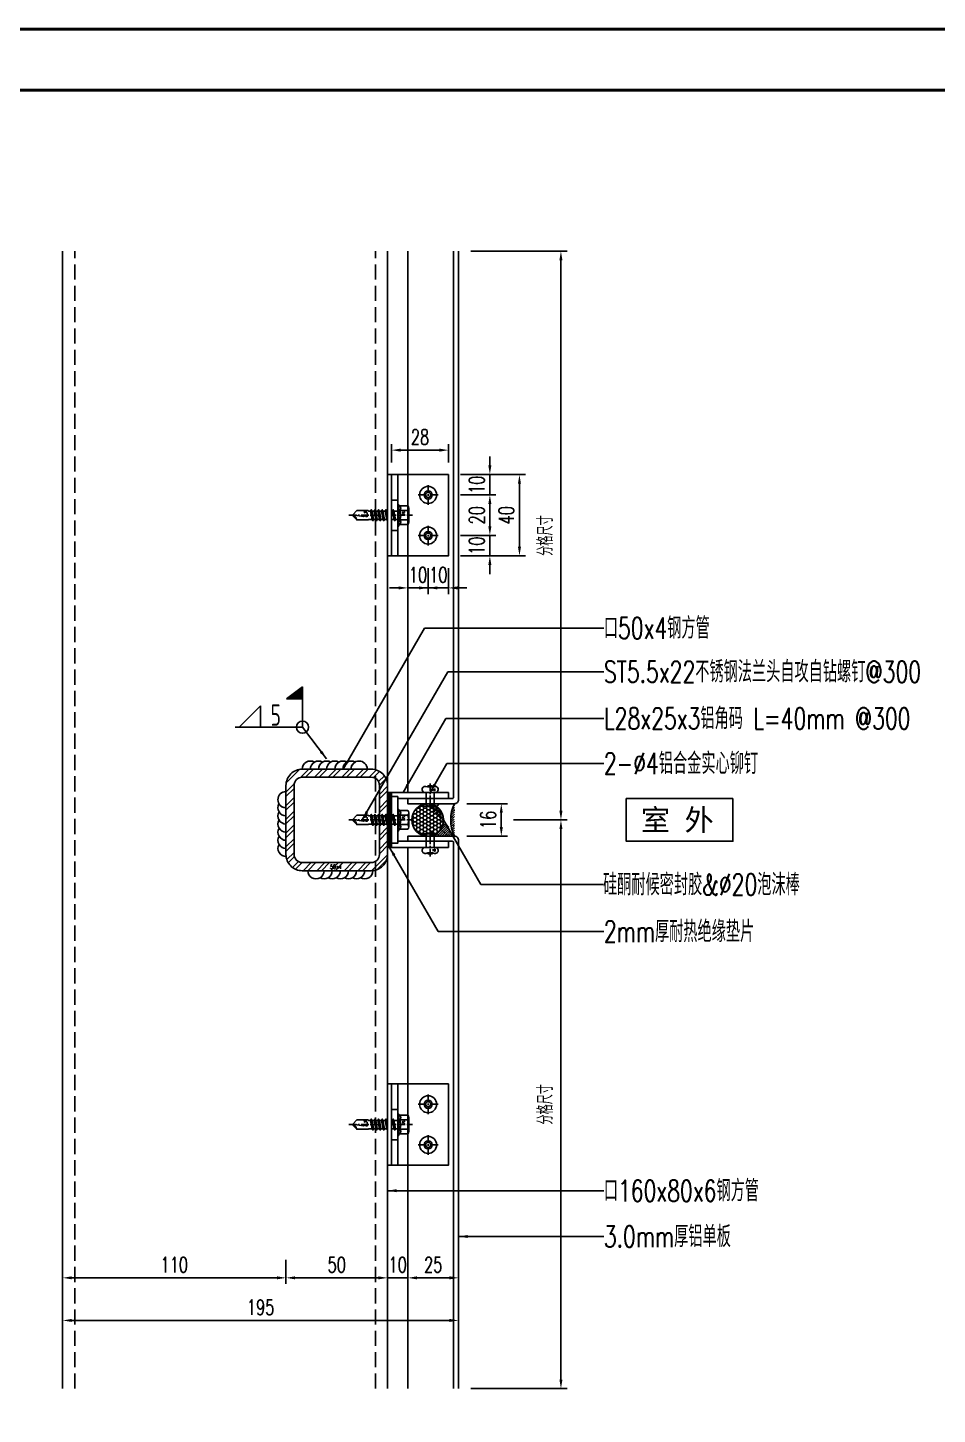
# Model space of a CAD drawing. Extents: x -160106 to 966792, y -663931 to 1550022.
# Drawn here: x -89122 to -88674, y -99024 to -98341 of the extents above; entities that cross this region are included whole.
import ezdxf
from ezdxf.enums import TextEntityAlignment as Align

# ---------------------------------------------------------------- set-up
doc = ezdxf.new("R2010")
doc.units = 0
for name, pattern in [('CENTER', [2, 1.25, -0.25, 0.25, -0.25]), ('ZN-CENTER', [2, 1.25, -0.25, 0.25, -0.25]), ('ZN-DASH', [0.35, 0.25, -0.1])]:
    doc.linetypes.add(name, pattern=pattern)
for name, color, linetype in [('!ZN1-填充-8', 8, 'Continuous'), ('!ZN1-文字-7', 7, 'Continuous'), ('!ZN1-标注-173', 173, 'Continuous'), ('!ZN3-铝板幕墙-3', 3, 'Continuous'), ('!ZN4-辅助材料-1', 1, 'Continuous'), ('!ZN4-配件-11', 11, 'Continuous'), ('!ZN5-钢材投影-40', 40, 'Continuous'), ('!ZN5-钢材断面-2', 2, 'Continuous'), ('!ZN5-铝材投影-112', 112, 'Continuous'), ('!ZN6-虚线-8', 8, 'ZN-DASH'), ('!ZN7-符号-173', 173, 'Continuous'), ('0-cxFrame', 155, 'Continuous'), ('Fill', 8, 'Continuous'), ('焊缝', 8, 'Continuous')]:
    doc.layers.add(name, color=color, linetype=linetype)
doc.layers.add('0-cxText', color=131, linetype='Continuous', lineweight=25)
doc.layers.add('@ZN-型材编号（非打印层）', color=8, linetype='Continuous', plot=False)
doc.styles.add('cx_tuming', font='simhei.ttf')
doc.styles.add('cx_tuqian1', font='')
doc.styles.add('DHTEXT-1', font='ROMANS.shx', dxfattribs={"width": 0.7, "bigfont": 'CHINESE.shx'})
doc.styles.add('HZ_TS_0.7', font='TSSDENG', dxfattribs={"width": 0.7, "bigfont": 'HZTXT'})
doc.styles.add('ZNDimTStyle', font='ROMANS.shx', dxfattribs={"width": 0.7, "bigfont": 'CHINESE.shx'})
doc.styles.add('ZNTextStyle', font='ROMANS.shx', dxfattribs={"width": 0.7, "bigfont": 'CHINESE.shx'})
doc.styles.add('中南符号', font='simhei.ttf')
doc.styles.add('黑体', font='simhei.ttf', dxfattribs={"height": 12})
doc.styles.get('cx_tuqian1').set_extended_font_data('SimSun')
doc.dimstyles.new('ZN机械-3', dxfattribs={"dimscale": 3, "dimtxt": 2.5, "dimasz": 1.5, "dimexe": 1, "dimexo": 2, "dimgap": 0.9, "dimtad": 1, "dimdec": 0, "dimzin": 0, "dimdsep": 46, "dimtxsty": 'ZNDimTStyle', "dimcen": 2.5, "dimdle": 1, "dimclrd": 173, "dimclre": 173, "dimclrt": 7, "dimazin": 2, "dimtfac": 1, "dimtdec": 4, "dimtix": 1, "dimtmove": 2, "dimatfit": 3, "dimfxl": 0, "dimfrac": 2, "dimtolj": 1, "dimtzin": 0, "dimarcsym": 0})

# ---------------------------------------------------------------- blocks, each defined once
blk = doc.blocks.new('TK22.A2 L(Dragon)')
at = {"layer": '0-cxFrame', "color": 7, "const_width": 0.5}
blk.add_lwpolyline([(0, 0), (-594, 0), (-594, 420), (0, 420)], close=True, dxfattribs=at)
at = {"layer": '0-cxFrame', "const_width": 0.5}
blk.add_lwpolyline([(-80, 10), (-574, 10), (-574, 410), (-80, 410)], close=True, dxfattribs=at)
at = {"style": '黑体', "flags": 4}
blk.add_attdef('图幅', text='', height=3.3, dxfattribs=at).set_placement((-40, 3), align=Align.RIGHT)
at = {"layer": '0-cxText', "flags": 4}
for tag, height, style, p in [('建设单位', 3.5, 'cx_tuming', (-45, 240)), ('项目名称', 3.5, 'cx_tuming', (-45, 210)), ('子项名称', 3.5, 'cx_tuming', (-45, 180)), ('工程编号', 3.3, 'cx_tuqian1', (-35, 165)), ('图名1', 3.5, 'cx_tuming', (-45, 87)), ('图名2', 3.5, 'cx_tuming', (-45, 79)), ('图名3', 3.5, 'cx_tuming', (-45, 71)), ('出图日期', 3.3, 'cx_tuqian1', (-39, 60)), ('专业', 3.3, 'cx_tuqian1', (-55, 52)), ('图号', 3.3, 'cx_tuqian1', (-55, 44)), ('版次', 3.3, 'cx_tuqian1', (-20, 44))]:
    blk.add_attdef(tag, text='', height=height, dxfattribs=dict(at, style=style)).set_placement(p, align=Align.MIDDLE)
at = {"layer": 'Defpoints', "color": 6, "flags": 4}
for tag, height, style, p in [('tufu', 3.3, '黑体', (-12, 12)), ('dwfname', 4, 'cx_tuqian1', (-80, 3))]:
    blk.add_attdef(tag, text='', height=height, dxfattribs=dict(at, style=style)).set_placement(p, align=Align.RIGHT)
blk = doc.blocks.new('*U893')
blk.add_hatch(color=8).paths.add_polyline_path([(0, 6.63), (-2.63, 4.63), (0, 4.63)])
for p, q in [((0, 6.63), (-2.63, 4.63)), ((-2.63, 4.63), (0, 4.63)), ((0, 0), (0, 6.63)), ((-6.91, 3.5), (-10.41, 0)), ((-6.91, 3.5), (-6.91, 0))]:
    blk.add_line(p, q)
at = {"ltscale": 30}
blk.add_line((0, 0), (-11.07, 0), dxfattribs=at)
blk.add_circle((0, 0), 1, dxfattribs=at)
at = {"color": 7, "style": 'HZ_TS_0.7', "width": 0.7, "flags": 8}
for tag, p in [('HF', (-4.39, 1.98)), ('围焊', (-1.82, 1.98))]:
    blk.add_attdef(tag, text='', height=3.5, dxfattribs=at).set_placement(p, align=Align.MIDDLE_CENTER)
blk = doc.blocks.new('*D895')
at = {"layer": '!ZN1-标注-173', "color": 173, "lineweight": -2, "ltscale": 30, "transparency": 16777216}
for p, q in [((-89105.16, -98948.01), (-89105.16, -98980.9)), ((-88910.16, -98948.01), (-88910.16, -98980.9)), ((-89100.66, -98977.9), (-88914.66, -98977.9))]:
    blk.add_line(p, q, dxfattribs=at)
at = {"layer": '!ZN1-标注-173', "color": 173, "ltscale": 30, "transparency": 16777216}
for points in [[(-89100.66, -98977.15), (-89100.66, -98978.65), (-89105.16, -98977.9)], [(-88914.66, -98977.15), (-88914.66, -98978.65), (-88910.16, -98977.9)]]:
    blk.add_solid(points, dxfattribs=at)
at = {"layer": 'Defpoints', "color": 0, "ltscale": 30, "transparency": 16777216}
for p in [(-89105.16, -98942.01), (-88910.16, -98942.01), (-88910.16, -98977.9)]:
    blk.add_point(p, dxfattribs=at)
at = {"layer": '!ZN1-标注-173', "color": 7, "ltscale": 30, "transparency": 16777216, "insert": (-89007.66, -98971.45), "char_height": 7.5, "attachment_point": 5, "style": 'ZNDimTStyle'}
blk.add_mtext('\\A1;195', dxfattribs=at)
blk = doc.blocks.new('Zsymbol-OutdoorTag')
at = {"ltscale": 6}
blk.add_lwpolyline([(8.75, 0), (-8.75, 0), (-8.75, -7), (8.75, -7)], close=True, dxfattribs=at)
at = {"color": 0, "style": '中南符号'}
blk.add_text('室 外', height=3.5, dxfattribs=at).set_placement((-6.34, -3.5), align=Align.MIDDLE_LEFT)
blk = doc.blocks.new('*D897')
at = {"layer": '!ZN1-标注-173', "color": 173, "lineweight": -2, "ltscale": 20, "transparency": 16777216}
for p, q in [((-88925.16, -98607.48), (-88925.16, -98620.25)), ((-88915.16, -98607.48), (-88915.16, -98620.25)), ((-88929.66, -98617.25), (-88934.16, -98617.25)), ((-88925.16, -98617.25), (-88915.16, -98617.25)), ((-88910.66, -98617.25), (-88906.16, -98617.25))]:
    blk.add_line(p, q, dxfattribs=at)
at = {"layer": '!ZN1-标注-173', "color": 173, "ltscale": 20, "transparency": 16777216}
for points in [[(-88929.66, -98616.5), (-88929.66, -98618), (-88925.16, -98617.25)], [(-88910.66, -98616.5), (-88910.66, -98618), (-88915.16, -98617.25)]]:
    blk.add_solid(points, dxfattribs=at)
at = {"layer": 'Defpoints', "color": 0, "ltscale": 20, "transparency": 16777216}
for p in [(-88925.16, -98601.48), (-88915.16, -98601.48), (-88915.16, -98617.25)]:
    blk.add_point(p, dxfattribs=at)
at = {"layer": '!ZN1-标注-173', "color": 7, "ltscale": 20, "transparency": 16777216, "insert": (-88920.16, -98610.8), "char_height": 7.5, "attachment_point": 5, "style": 'ZNDimTStyle'}
blk.add_mtext('\\A1;10', dxfattribs=at)
blk = doc.blocks.new('*D898')
at = {"layer": '!ZN1-标注-173', "color": 173, "lineweight": -2, "ltscale": 20, "transparency": 16777216}
for p, q in [((-88935.16, -98607.48), (-88935.16, -98620.25)), ((-88925.16, -98607.48), (-88925.16, -98620.25)), ((-88939.66, -98617.25), (-88944.16, -98617.25)), ((-88935.16, -98617.25), (-88925.16, -98617.25)), ((-88920.66, -98617.25), (-88916.16, -98617.25))]:
    blk.add_line(p, q, dxfattribs=at)
at = {"layer": '!ZN1-标注-173', "color": 173, "ltscale": 20, "transparency": 16777216}
for points in [[(-88939.66, -98616.5), (-88939.66, -98618), (-88935.16, -98617.25)], [(-88920.66, -98616.5), (-88920.66, -98618), (-88925.16, -98617.25)]]:
    blk.add_solid(points, dxfattribs=at)
at = {"layer": 'Defpoints', "color": 0, "ltscale": 20, "transparency": 16777216}
for p in [(-88935.16, -98601.48), (-88925.16, -98601.48), (-88925.16, -98617.25)]:
    blk.add_point(p, dxfattribs=at)
at = {"layer": '!ZN1-标注-173', "color": 7, "ltscale": 20, "transparency": 16777216, "insert": (-88930.16, -98610.8), "char_height": 7.5, "attachment_point": 5, "style": 'ZNDimTStyle'}
blk.add_mtext('\\A1;10', dxfattribs=at)
blk = doc.blocks.new('*D899')
at = {"layer": '!ZN1-标注-173', "color": 173, "lineweight": -2, "ltscale": 20, "transparency": 16777216}
for p, q in [((-88943.16, -98555.48), (-88943.16, -98546.42)), ((-88915.16, -98555.48), (-88915.16, -98546.42)), ((-88938.66, -98549.42), (-88919.66, -98549.42))]:
    blk.add_line(p, q, dxfattribs=at)
at = {"layer": '!ZN1-标注-173', "color": 173, "ltscale": 20, "transparency": 16777216}
for points in [[(-88938.66, -98548.67), (-88938.66, -98550.17), (-88943.16, -98549.42)], [(-88919.66, -98548.67), (-88919.66, -98550.17), (-88915.16, -98549.42)]]:
    blk.add_solid(points, dxfattribs=at)
at = {"layer": 'Defpoints', "color": 0, "ltscale": 20, "transparency": 16777216}
for p in [(-88915.16, -98549.42), (-88943.16, -98561.48), (-88915.16, -98561.48)]:
    blk.add_point(p, dxfattribs=at)
at = {"layer": '!ZN1-标注-173', "color": 7, "ltscale": 20, "transparency": 16777216, "insert": (-88929.16, -98542.97), "char_height": 7.5, "attachment_point": 5, "style": 'ZNDimTStyle'}
blk.add_mtext('\\A1;28', dxfattribs=at)
blk = doc.blocks.new('*D900')
at = {"layer": '!ZN1-标注-173', "color": 173, "lineweight": -2, "ltscale": 20, "transparency": 16777216}
for p, q in [((-88909.16, -98561.48), (-88877.18, -98561.48)), ((-88880.18, -98596.98), (-88880.18, -98565.98)), ((-88909.16, -98601.48), (-88877.18, -98601.48))]:
    blk.add_line(p, q, dxfattribs=at)
at = {"layer": '!ZN1-标注-173', "color": 173, "ltscale": 20, "transparency": 16777216}
for points in [[(-88880.93, -98565.98), (-88879.43, -98565.98), (-88880.18, -98561.48)], [(-88880.93, -98596.98), (-88879.43, -98596.98), (-88880.18, -98601.48)]]:
    blk.add_solid(points, dxfattribs=at)
at = {"layer": 'Defpoints', "color": 0, "ltscale": 20, "transparency": 16777216}
for p in [(-88915.16, -98561.48), (-88880.18, -98561.48), (-88915.16, -98601.48)]:
    blk.add_point(p, dxfattribs=at)
at = {"layer": '!ZN1-标注-173', "color": 7, "ltscale": 20, "transparency": 16777216, "insert": (-88886.63, -98581.48), "char_height": 7.5, "attachment_point": 5, "rotation": 90, "style": 'ZNDimTStyle'}
blk.add_mtext('\\A1;40', dxfattribs=at)
blk = doc.blocks.new('*D901')
at = {"layer": '!ZN1-标注-173', "color": 173, "lineweight": -2, "ltscale": 20, "transparency": 16777216}
for p, q in [((-88894.76, -98556.98), (-88894.76, -98552.48)), ((-88909.16, -98561.48), (-88891.76, -98561.48)), ((-88894.76, -98571.48), (-88894.76, -98561.48)), ((-88909.16, -98571.48), (-88891.76, -98571.48)), ((-88894.76, -98575.98), (-88894.76, -98580.48))]:
    blk.add_line(p, q, dxfattribs=at)
at = {"layer": '!ZN1-标注-173', "color": 173, "ltscale": 20, "transparency": 16777216}
for points in [[(-88895.51, -98556.98), (-88894.01, -98556.98), (-88894.76, -98561.48)], [(-88895.51, -98575.98), (-88894.01, -98575.98), (-88894.76, -98571.48)]]:
    blk.add_solid(points, dxfattribs=at)
at = {"layer": 'Defpoints', "color": 0, "ltscale": 20, "transparency": 16777216}
for p in [(-88915.16, -98561.48), (-88894.76, -98561.48), (-88915.16, -98571.48)]:
    blk.add_point(p, dxfattribs=at)
at = {"layer": '!ZN1-标注-173', "color": 7, "ltscale": 20, "transparency": 16777216, "insert": (-88901.21, -98566.48), "char_height": 7.5, "attachment_point": 5, "rotation": 90, "style": 'ZNDimTStyle'}
blk.add_mtext('\\A1;10', dxfattribs=at)
blk = doc.blocks.new('*D902')
at = {"layer": '!ZN1-标注-173', "color": 173, "lineweight": -2, "ltscale": 20, "transparency": 16777216}
for p, q in [((-88909.16, -98571.48), (-88891.76, -98571.48)), ((-88894.76, -98586.98), (-88894.76, -98575.98)), ((-88909.16, -98591.48), (-88891.76, -98591.48))]:
    blk.add_line(p, q, dxfattribs=at)
at = {"layer": '!ZN1-标注-173', "color": 173, "ltscale": 20, "transparency": 16777216}
for points in [[(-88895.51, -98575.98), (-88894.01, -98575.98), (-88894.76, -98571.48)], [(-88895.51, -98586.98), (-88894.01, -98586.98), (-88894.76, -98591.48)]]:
    blk.add_solid(points, dxfattribs=at)
at = {"layer": 'Defpoints', "color": 0, "ltscale": 20, "transparency": 16777216}
for p in [(-88915.16, -98571.48), (-88894.76, -98571.48), (-88915.16, -98591.48)]:
    blk.add_point(p, dxfattribs=at)
at = {"layer": '!ZN1-标注-173', "color": 7, "ltscale": 20, "transparency": 16777216, "insert": (-88901.21, -98581.48), "char_height": 7.5, "attachment_point": 5, "rotation": 90, "style": 'ZNDimTStyle'}
blk.add_mtext('\\A1;20', dxfattribs=at)
blk = doc.blocks.new('*D903')
at = {"layer": '!ZN1-标注-173', "color": 173, "lineweight": -2, "ltscale": 20, "transparency": 16777216}
for p, q in [((-88894.76, -98586.98), (-88894.76, -98582.48)), ((-88909.16, -98591.48), (-88891.76, -98591.48)), ((-88894.76, -98601.48), (-88894.76, -98591.48)), ((-88909.16, -98601.48), (-88891.76, -98601.48)), ((-88894.76, -98605.98), (-88894.76, -98610.48))]:
    blk.add_line(p, q, dxfattribs=at)
at = {"layer": '!ZN1-标注-173', "color": 173, "ltscale": 20, "transparency": 16777216}
for points in [[(-88895.51, -98586.98), (-88894.01, -98586.98), (-88894.76, -98591.48)], [(-88895.51, -98605.98), (-88894.01, -98605.98), (-88894.76, -98601.48)]]:
    blk.add_solid(points, dxfattribs=at)
at = {"layer": 'Defpoints', "color": 0, "ltscale": 20, "transparency": 16777216}
for p in [(-88915.16, -98591.48), (-88894.76, -98591.48), (-88915.16, -98601.48)]:
    blk.add_point(p, dxfattribs=at)
at = {"layer": '!ZN1-标注-173', "color": 7, "ltscale": 20, "transparency": 16777216, "insert": (-88901.21, -98596.48), "char_height": 7.5, "attachment_point": 5, "rotation": 90, "style": 'ZNDimTStyle'}
blk.add_mtext('\\A1;10', dxfattribs=at)
blk = doc.blocks.new('*U1991')
at = {"color": 0, "linetype": 'ZN-CENTER', "ltscale": 3}
blk.add_line((24, 0), (-7.28, 0), dxfattribs=at)
at = {"ltscale": 10}
for p, q in [((-5.45, -3.46), (-5.45, 3.46)), ((-1.02, 4.62), (-4.95, 4.62)), ((-1.02, 2.31), (-4.95, 2.31)), ((-0.55, -5.12), (-0.55, 5.12)), ((-0.17, 5.48), (0, 4.84)), ((0, -4.84), (0, 4.84)), ((0, 2.08), (14.29, 2.08)), ((1.42, 2.73), (2.2, -2.73)), ((3.22, 2.73), (4, -2.73)), ((5.02, 2.73), (5.8, -2.73)), ((6.82, 2.73), (7.6, -2.73)), ((8.62, 2.73), (9.4, -2.73)), ((10.42, 2.73), (11.2, -2.73)), ((12.22, 2.73), (13, -2.73)), ((-1.02, -2.31), (-4.95, -2.31)), ((-1.02, -4.62), (-4.95, -4.62)), ((-0.17, -5.48), (0, -4.84)), ((14.29, -2.09), (0, -2.09))]:
    blk.add_line(p, q, dxfattribs=at)
for points in [[(1.83, -2.09), (1.05, 2.08), (1.42, 2.73), (1.79, 2.08), (2.57, -2.09), (2.2, -2.73)], [(3.63, -2.09), (2.85, 2.08), (3.22, 2.73), (3.59, 2.08), (4.37, -2.09), (4, -2.73)], [(5.43, -2.09), (4.65, 2.08), (5.02, 2.73), (5.39, 2.08), (6.17, -2.09), (5.8, -2.73)], [(7.23, -2.09), (6.45, 2.08), (6.82, 2.73), (7.19, 2.08), (7.97, -2.09), (7.6, -2.73)], [(9.03, -2.09), (8.25, 2.08), (8.62, 2.73), (8.99, 2.08), (9.77, -2.09), (9.4, -2.73)], [(10.83, -2.09), (10.05, 2.08), (10.42, 2.73), (10.79, 2.08), (11.57, -2.09), (11.2, -2.73)], [(12.63, -2.09), (11.85, 2.08), (12.22, 2.73), (12.59, 2.08), (13.37, -2.09), (13, -2.73)]]:
    blk.add_lwpolyline(points, close=True, dxfattribs=at)
for points in [[(14.29, -2.09, -0.414214), (14.45, -2.24), (14.45, -2.32), (20.18, -2.32), (22, -0.26), (22, 0.26), (20.18, 2.32), (14.45, 2.32), (14.45, 2.24, -0.414214), (14.29, 2.08)], [(16.51, -2.32), (16.36, -1.2), (15.83, -1.52, -0.530462), (15.03, -1.17), (14.81, 0.1, -0.651316), (15.47, 0.54), (16, 0.21), (16.77, 0.66), (22, -0.26, -0.201226), (20.18, 2.32)]]:
    blk.add_lwpolyline(points, format="xyb", dxfattribs=at)
for centre, radius, start, end in [((-3.87, 3.46), 1.58, 133.17355, 226.82645), ((0.13, 0), 5.58, 155.5673, 204.4327), ((0.07, 3.46), 1.58, 133.17355, 226.82645), ((4.07, 0), 5.58, 155.5673, 204.4327), ((7.48, -2.87), 11.32, 132.49215, 138.60636), ((-3.87, -3.46), 1.58, 133.17355, 226.82645), ((0.07, -3.46), 1.58, 133.17355, 226.82645), ((7.48, 2.87), 11.32, 221.39356, 227.50785)]:
    blk.add_arc(centre, radius, start, end, dxfattribs=at)
at = {"layer": 'Defpoints', "color": 0, "ltscale": 10, "style": 'DHTEXT-1', "width": 0.7}
blk.add_text('5.5', height=1, rotation=90, dxfattribs=at).set_placement((-2.46, -0.93), align=Align.CENTER)
blk = doc.blocks.new('*U2070')
at = {"color": 0, "linetype": 'CENTER', "ltscale": 3}
for p, q in [((4.88, 0), (-4.88, 0)), ((0, 4.88), (0, -4.88))]:
    blk.add_line(p, q, dxfattribs=at)
at = {"linetype": 'ByBlock', "ltscale": 10}
for radius in [4.2, 2, 1.23]:
    blk.add_circle((0, 0), radius, dxfattribs=at)
blk = doc.blocks.new('*U2372')
at = {"ltscale": 0.125}
blk.add_wipeout([(-20, -30), (20, -30), (20, -5), (-20, -5)], dxfattribs=at).dxf.layer = '!ZN6-虚线-8'
at = {"layer": '!ZN1-填充-8'}
h = blk.add_hatch(dxfattribs=at)
h.set_pattern_fill('NET3', color=256, scale=0.75, angle=180, style=0)
h.set_pattern_definition([(180, (-1731.706, 294.7402), (-3e-16, -2.38125), []), (240, (-1731.706, 294.7402), (2.062223, -1.190625), []), (300, (-1731.706, 294.7402), (2.062223, 1.190625), [])])
h.paths.add_polyline_path([(20, 0), (-20, 0), (-20, -2), (20, -2)])
at = {"layer": '!ZN5-铝材投影-112'}
blk.add_lwpolyline([(20, -2), (-20, -2), (-20, -30), (20, -30)], close=True, dxfattribs=at)
at = {"layer": '!ZN6-虚线-8', "linetype": 'ZN-DASH', "ltscale": 10}
for p, q in [((-7.5, -5), (-7.5, -2)), ((7.5, -5), (7.5, -2))]:
    blk.add_line(p, q, dxfattribs=at)
at = {"layer": '!ZN6-虚线-8', "color": 8, "linetype": 'ZN-DASH', "ltscale": 20}
blk.add_line((-20, -10), (20, -10), dxfattribs=at)
at = {"layer": '!ZN4-配件-11', "color": 1, "xscale": -1, "rotation": 270}
for name, p in [('*U1991', (0, -5)), ('*U2070', (-10, -20)), ('*U2070', (10, -20))]:
    blk.add_blockref(name, p, dxfattribs=at)
at = {"ltscale": 0.25}
blk.add_wipeout([(20, 0), (20, -2), (-20, -2), (-20, 0)], dxfattribs=at).dxf.layer = '!ZN4-辅助材料-1'
at = {"layer": '!ZN4-辅助材料-1'}
blk.add_lwpolyline([(20, 0), (-20, 0), (-20, -2), (20, -2)], close=True, dxfattribs=at)
at = {"layer": '!ZN5-铝材投影-112', "ltscale": 0.25}
blk.add_line((-20, -5), (20, -5), dxfattribs=at)
blk = doc.blocks.new('铝板16mm胶缝')
at = {"layer": '!ZN1-填充-8'}
h = blk.add_hatch(dxfattribs=at)
h.set_pattern_fill('HONEY', color=256, scale=0.7, angle=-270, style=0)
h.set_pattern_definition([(90, (10097.3199, 185.0233), (-0.9623705, 1.666875), [1.11125, -2.2225]), (210, (10097.3199, 185.0233), (-0.962370845, -1.6668748), [1.11125, -2.2225]), (150, (10097.3199, 185.0233), (-1.924741345, 2e-07), [-2.2225, 1.11125])])
edge = h.paths.add_edge_path()
edge.add_ellipse((-8.5, 14.57), major_axis=(-8, 0), ratio=0.974793, start_angle=0, end_angle=360)
h = blk.add_hatch(dxfattribs=at)
h.set_pattern_fill('ANSI35', color=256, scale=0.5, angle=-270, style=0)
h.set_pattern_definition([(135, (0, 0), (-1.12253, -1.12253), []), (135, (0, 1.1225), (-1.12253, -1.12253), [1.984375, -0.396875, 0, -0.396875])])
edge = h.paths.add_edge_path()
edge.add_line((-0.51, 1.37), (-0.5, 14.57))
edge.add_line((-16.5, 1.37), (-16.5, 14.57))
edge.add_ellipse((-8.5, 14.57), major_axis=(-8, 0), ratio=0.974793, start_angle=0, end_angle=180)
edge.add_arc((-8.5, -14.45), 17.72, 63.16567, 116.83433)
at = {"layer": '!ZN4-辅助材料-1', "ltscale": 0.5}
blk.add_arc((-8.5, -14.45), 17.72, 63.16567, 116.83433, dxfattribs=at)
blk.add_ellipse((-8.5, 14.57), major_axis=(-8, 0), ratio=0.974793, dxfattribs=at)
at = {"layer": 'Defpoints', "ltscale": 0.5}
for p in [(-16.5, -0.63), (-8.5, -0.63), (-0.5, -0.63)]:
    blk.add_point(p, dxfattribs=at)
blk = doc.blocks.new('*U3378')
at = {"color": 0, "linetype": 'ZN-CENTER', "ltscale": 3}
blk.add_line((24, 0), (-7.28, 0), dxfattribs=at)
at = {"ltscale": 10}
for p, q in [((-5.45, -3.46), (-5.45, 3.46)), ((-1.02, 4.62), (-4.95, 4.62)), ((-1.02, 2.31), (-4.95, 2.31)), ((-0.55, -5.12), (-0.55, 5.12)), ((-0.17, 5.48), (0, 4.84)), ((0, -4.84), (0, 4.84)), ((0, 2.08), (14.29, 2.08)), ((1.42, 2.73), (2.2, -2.73)), ((3.22, 2.73), (4, -2.73)), ((5.02, 2.73), (5.8, -2.73)), ((6.82, 2.73), (7.6, -2.73)), ((8.62, 2.73), (9.4, -2.73)), ((10.42, 2.73), (11.2, -2.73)), ((12.22, 2.73), (13, -2.73)), ((-1.02, -2.31), (-4.95, -2.31)), ((-1.02, -4.62), (-4.95, -4.62)), ((-0.17, -5.48), (0, -4.84)), ((14.29, -2.09), (0, -2.09))]:
    blk.add_line(p, q, dxfattribs=at)
for points in [[(1.83, -2.09), (1.05, 2.08), (1.42, 2.73), (1.79, 2.08), (2.57, -2.09), (2.2, -2.73)], [(3.63, -2.09), (2.85, 2.08), (3.22, 2.73), (3.59, 2.08), (4.37, -2.09), (4, -2.73)], [(5.43, -2.09), (4.65, 2.08), (5.02, 2.73), (5.39, 2.08), (6.17, -2.09), (5.8, -2.73)], [(7.23, -2.09), (6.45, 2.08), (6.82, 2.73), (7.19, 2.08), (7.97, -2.09), (7.6, -2.73)], [(9.03, -2.09), (8.25, 2.08), (8.62, 2.73), (8.99, 2.08), (9.77, -2.09), (9.4, -2.73)], [(10.83, -2.09), (10.05, 2.08), (10.42, 2.73), (10.79, 2.08), (11.57, -2.09), (11.2, -2.73)], [(12.63, -2.09), (11.85, 2.08), (12.22, 2.73), (12.59, 2.08), (13.37, -2.09), (13, -2.73)]]:
    blk.add_lwpolyline(points, close=True, dxfattribs=at)
for points in [[(14.29, -2.09, -0.414214), (14.45, -2.24), (14.45, -2.32), (20.18, -2.32), (22, -0.26), (22, 0.26), (20.18, 2.32), (14.45, 2.32), (14.45, 2.24, -0.414214), (14.29, 2.08)], [(16.51, -2.32), (16.36, -1.2), (15.83, -1.52, -0.530462), (15.03, -1.17), (14.81, 0.1, -0.651316), (15.47, 0.54), (16, 0.21), (16.77, 0.66), (22, -0.26, -0.201226), (20.18, 2.32)]]:
    blk.add_lwpolyline(points, format="xyb", dxfattribs=at)
for centre, radius, start, end in [((-3.87, 3.46), 1.58, 133.17355, 226.82645), ((0.13, 0), 5.58, 155.5673, 204.4327), ((0.07, 3.46), 1.58, 133.17355, 226.82645), ((4.07, 0), 5.58, 155.5673, 204.4327), ((7.48, -2.87), 11.32, 132.49215, 138.60636), ((-3.87, -3.46), 1.58, 133.17355, 226.82645), ((0.07, -3.46), 1.58, 133.17355, 226.82645), ((7.48, 2.87), 11.32, 221.39356, 227.50785)]:
    blk.add_arc(centre, radius, start, end, dxfattribs=at)
at = {"layer": 'Defpoints', "color": 0, "ltscale": 10, "style": 'DHTEXT-1', "width": 0.7}
blk.add_text('5.5', height=1, rotation=90, dxfattribs=at).set_placement((-2.46, -0.93), align=Align.CENTER)
blk = doc.blocks.new('铝板连接件1(新规)')
at = {"layer": '!ZN1-填充-8'}
h = blk.add_hatch(dxfattribs=at)
h.set_pattern_fill('NET3', color=256, scale=0.4, angle=180, style=0)
h.set_pattern_definition([(180, (18968.597, 39999.0891), (-1e-15, -1.27), []), (240, (18968.597, 39999.0891), (1.099852263, -0.635), []), (300, (18968.597, 39999.0891), (1.099852263, 0.635), [])])
h.paths.add_polyline_path([(-13.5, 2), (-13.5, 0), (13.5, 0), (13.5, 2)])
at = {"layer": '!ZN4-辅助材料-1', "ltscale": 5}
blk.add_lwpolyline([(-13.5, 2), (-13.5, 0), (13.5, 0), (13.5, 2)], close=True, dxfattribs=at)
at = {"layer": '!ZN5-铝材投影-112'}
for points in [[(11.5, 2), (-13.5, 2), (-13.5, 30), (-10.5, 30), (-10.5, 5), (11.5, 5)], [(-11.5, 2), (13.5, 2), (13.5, 30), (10.5, 30), (10.5, 5), (-11.5, 5)]]:
    blk.add_lwpolyline(points, close=True, dxfattribs=at)
at = {"layer": '!ZN4-配件-11', "color": 1, "rotation": 270}
blk.add_blockref('*U3378', (0, 5), dxfattribs=at)
blk = doc.blocks.new('*U3379')
at = {"color": 0, "linetype": 'CENTER', "ltscale": 3}
blk.add_line((10.01, 0), (-2.45, 0), dxfattribs=at)
at = {"linetype": 'ByBlock', "lineweight": -2, "ltscale": 10}
for p, q in [((-1.2, -3), (-1.2, 3)), ((0, 4.2), (0, -4.2)), ((5.5, 2), (0, 2)), ((5.5, 2.5), (5.5, -2.5)), ((5.5, -2), (0, -2))]:
    blk.add_line(p, q, dxfattribs=at)
for centre, radius, start, end in [((4.42, 0), 5.96, 160.39505, 199.60495), ((0, 3), 1.2, 90, 180), ((7, 2.5), 1.5, 348.44804, 180), ((16.17, 0), 8, 164.33085, 195.66915), ((6.19, 0), 2.67, 323.22662, 36.78433), ((0, -3), 1.2, 180, 270), ((7, -2.5), 1.5, 180, 11.55196)]:
    blk.add_arc(centre, radius, start, end, dxfattribs=at)
at = {"layer": 'Defpoints', "color": 0, "ltscale": 10, "style": 'DHTEXT-1', "width": 0.7}
blk.add_text('D4', height=1, rotation=90, dxfattribs=at).set_placement((7.37, -1.85), align=Align.CENTER)
blk = doc.blocks.new('*U888')
at = {"layer": '!ZN3-铝板幕墙-3'}
for p, q in [((-13.5, -5), (-280, -5)), ((13.5, -5), (280, -5))]:
    blk.add_line(p, q, dxfattribs=at)
for points in [[(-280, -30), (-10, -30, 0.414214), (-8, -28), (-8, -5), (-10.5, -5), (-10.5, -27, -0.414214), (-11, -27.5), (-280, -27.5)], [(280, -30), (10, -30, -0.414214), (8, -28), (8, -5), (10.5, -5), (10.5, -27, 0.414214), (11, -27.5), (280, -27.5)]]:
    blk.add_lwpolyline(points, format="xyb", dxfattribs=at)
at = {"layer": '!ZN4-辅助材料-1'}
blk.add_blockref('铝板16mm胶缝', (8.5, -29.37), dxfattribs=at)
at = {"layer": '!ZN4-配件-11', "rotation": 180}
blk.add_blockref('铝板连接件1(新规)', (0, 5), dxfattribs=at)
at = {"layer": '!ZN4-配件-11', "color": 1, "xscale": -1}
blk.add_blockref('*U3379', (-8, -16), dxfattribs=at)
at = {"layer": '!ZN4-配件-11', "color": 1}
blk.add_blockref('*U3379', (8, -16), dxfattribs=at)
blk = doc.blocks.new('*D906')
at = {"layer": '!ZN1-标注-173', "color": 173, "lineweight": -2, "ltscale": 20, "transparency": 16777216}
for p, q in [((-89105.16, -98948.01), (-89105.16, -98959.93)), ((-88995.16, -98948.01), (-88995.16, -98959.93)), ((-88999.66, -98956.93), (-89100.66, -98956.93))]:
    blk.add_line(p, q, dxfattribs=at)
at = {"layer": '!ZN1-标注-173', "color": 173, "ltscale": 20, "transparency": 16777216}
for points in [[(-89100.66, -98956.18), (-89100.66, -98957.68), (-89105.16, -98956.93)], [(-88999.66, -98956.18), (-88999.66, -98957.68), (-88995.16, -98956.93)]]:
    blk.add_solid(points, dxfattribs=at)
at = {"layer": 'Defpoints', "color": 0, "ltscale": 20, "transparency": 16777216}
for p in [(-89105.16, -98942.01), (-88995.16, -98942.01), (-89105.16, -98956.93)]:
    blk.add_point(p, dxfattribs=at)
at = {"layer": '!ZN1-标注-173', "color": 7, "ltscale": 20, "transparency": 16777216, "insert": (-89050.16, -98950.48), "char_height": 7.5, "attachment_point": 5, "style": 'ZNDimTStyle'}
blk.add_mtext('\\A1;110', dxfattribs=at)
blk = doc.blocks.new('*D907')
at = {"layer": '!ZN1-标注-173', "color": 173, "lineweight": -2, "ltscale": 20, "transparency": 16777216}
for p, q in [((-88995.16, -98948.01), (-88995.16, -98959.93)), ((-88945.16, -98948.01), (-88945.16, -98959.93)), ((-88949.66, -98956.93), (-88990.66, -98956.93))]:
    blk.add_line(p, q, dxfattribs=at)
at = {"layer": '!ZN1-标注-173', "color": 173, "ltscale": 20, "transparency": 16777216}
for points in [[(-88990.66, -98956.18), (-88990.66, -98957.68), (-88995.16, -98956.93)], [(-88949.66, -98956.18), (-88949.66, -98957.68), (-88945.16, -98956.93)]]:
    blk.add_solid(points, dxfattribs=at)
at = {"layer": 'Defpoints', "color": 0, "ltscale": 20, "transparency": 16777216}
for p in [(-88995.16, -98942.01), (-88945.16, -98942.01), (-88995.16, -98956.93)]:
    blk.add_point(p, dxfattribs=at)
at = {"layer": '!ZN1-标注-173', "color": 7, "ltscale": 20, "transparency": 16777216, "insert": (-88970.16, -98950.48), "char_height": 7.5, "attachment_point": 5, "style": 'ZNDimTStyle'}
blk.add_mtext('\\A1;50', dxfattribs=at)
blk = doc.blocks.new('*D908')
at = {"layer": '!ZN1-标注-173', "color": 173, "lineweight": -2, "ltscale": 20, "transparency": 16777216}
for p, q in [((-88945.16, -98948.01), (-88945.16, -98959.93)), ((-88935.16, -98948.01), (-88935.16, -98959.93)), ((-88949.66, -98956.93), (-88954.16, -98956.93)), ((-88935.16, -98956.93), (-88945.16, -98956.93)), ((-88930.66, -98956.93), (-88926.16, -98956.93))]:
    blk.add_line(p, q, dxfattribs=at)
at = {"layer": '!ZN1-标注-173', "color": 173, "ltscale": 20, "transparency": 16777216}
for points in [[(-88949.66, -98956.18), (-88949.66, -98957.68), (-88945.16, -98956.93)], [(-88930.66, -98956.18), (-88930.66, -98957.68), (-88935.16, -98956.93)]]:
    blk.add_solid(points, dxfattribs=at)
at = {"layer": 'Defpoints', "color": 0, "ltscale": 20, "transparency": 16777216}
for p in [(-88945.16, -98942.01), (-88935.16, -98942.01), (-88945.16, -98956.93)]:
    blk.add_point(p, dxfattribs=at)
at = {"layer": '!ZN1-标注-173', "color": 7, "ltscale": 20, "transparency": 16777216, "insert": (-88940.16, -98950.48), "char_height": 7.5, "attachment_point": 5, "style": 'ZNDimTStyle'}
blk.add_mtext('\\A1;10', dxfattribs=at)
blk = doc.blocks.new('*D909')
at = {"layer": '!ZN1-标注-173', "color": 173, "lineweight": -2, "ltscale": 20, "transparency": 16777216}
for p, q in [((-88935.16, -98948.01), (-88935.16, -98959.93)), ((-88910.16, -98948.01), (-88910.16, -98959.93)), ((-88914.66, -98956.93), (-88930.66, -98956.93))]:
    blk.add_line(p, q, dxfattribs=at)
at = {"layer": '!ZN1-标注-173', "color": 173, "ltscale": 20, "transparency": 16777216}
for points in [[(-88930.66, -98956.18), (-88930.66, -98957.68), (-88935.16, -98956.93)], [(-88914.66, -98956.18), (-88914.66, -98957.68), (-88910.16, -98956.93)]]:
    blk.add_solid(points, dxfattribs=at)
at = {"layer": 'Defpoints', "color": 0, "ltscale": 20, "transparency": 16777216}
for p in [(-88935.16, -98942.01), (-88910.16, -98942.01), (-88935.16, -98956.93)]:
    blk.add_point(p, dxfattribs=at)
at = {"layer": '!ZN1-标注-173', "color": 7, "ltscale": 20, "transparency": 16777216, "insert": (-88922.66, -98950.48), "char_height": 7.5, "attachment_point": 5, "style": 'ZNDimTStyle'}
blk.add_mtext('\\A1;25', dxfattribs=at)
blk = doc.blocks.new('*D910')
at = {"layer": '!ZN1-标注-173', "color": 173, "lineweight": -2, "ltscale": 20, "transparency": 16777216}
for p, q in [((-88883.13, -98731.48), (-88856.76, -98731.48)), ((-88859.76, -98735.98), (-88859.76, -99006.98)), ((-88904.16, -99011.48), (-88856.76, -99011.48))]:
    blk.add_line(p, q, dxfattribs=at)
at = {"layer": '!ZN1-标注-173', "color": 173, "ltscale": 20, "transparency": 16777216}
for points in [[(-88860.51, -98735.98), (-88859.01, -98735.98), (-88859.76, -98731.48)], [(-88860.51, -99006.98), (-88859.01, -99006.98), (-88859.76, -99011.48)]]:
    blk.add_solid(points, dxfattribs=at)
at = {"layer": 'Defpoints', "color": 0, "ltscale": 20, "transparency": 16777216}
for p in [(-88889.13, -98731.48), (-88910.16, -99011.48), (-88859.76, -99011.48)]:
    blk.add_point(p, dxfattribs=at)
at = {"layer": '!ZN1-标注-173', "color": 7, "ltscale": 20, "transparency": 16777216, "insert": (-88867.47, -98871.48), "char_height": 7.5, "attachment_point": 5, "rotation": 90, "style": 'ZNDimTStyle'}
blk.add_mtext('\\A1;分格尺寸', dxfattribs=at)
blk = doc.blocks.new('*D911')
at = {"layer": '!ZN1-标注-173', "color": 173, "lineweight": -2, "ltscale": 20, "transparency": 16777216}
for p, q in [((-88904.16, -98451.48), (-88856.76, -98451.48)), ((-88859.76, -98455.98), (-88859.76, -98726.98)), ((-88883.13, -98731.48), (-88856.76, -98731.48))]:
    blk.add_line(p, q, dxfattribs=at)
at = {"layer": '!ZN1-标注-173', "color": 173, "ltscale": 20, "transparency": 16777216}
for points in [[(-88860.51, -98455.98), (-88859.01, -98455.98), (-88859.76, -98451.48)], [(-88860.51, -98726.98), (-88859.01, -98726.98), (-88859.76, -98731.48)]]:
    blk.add_solid(points, dxfattribs=at)
at = {"layer": 'Defpoints', "color": 0, "ltscale": 20, "transparency": 16777216}
for p in [(-88910.16, -98451.48), (-88889.13, -98731.48), (-88859.76, -98731.48)]:
    blk.add_point(p, dxfattribs=at)
at = {"layer": '!ZN1-标注-173', "color": 7, "ltscale": 20, "transparency": 16777216, "insert": (-88867.47, -98591.48), "char_height": 7.5, "attachment_point": 5, "rotation": 90, "style": 'ZNDimTStyle'}
blk.add_mtext('\\A1;分格尺寸', dxfattribs=at)
blk = doc.blocks.new('*D912')
at = {"layer": '!ZN1-标注-173', "color": 173, "lineweight": -2, "ltscale": 20, "transparency": 16777216}
for p, q in [((-88906.16, -98723.48), (-88886.13, -98723.48)), ((-88889.13, -98727.98), (-88889.13, -98734.98)), ((-88906.16, -98739.48), (-88886.13, -98739.48))]:
    blk.add_line(p, q, dxfattribs=at)
at = {"layer": '!ZN1-标注-173', "color": 173, "ltscale": 20, "transparency": 16777216}
for points in [[(-88889.88, -98727.98), (-88888.38, -98727.98), (-88889.13, -98723.48)], [(-88889.88, -98734.98), (-88888.38, -98734.98), (-88889.13, -98739.48)]]:
    blk.add_solid(points, dxfattribs=at)
at = {"layer": 'Defpoints', "color": 0, "ltscale": 20, "transparency": 16777216}
for p in [(-88912.16, -98723.48), (-88912.16, -98739.48), (-88889.13, -98739.48)]:
    blk.add_point(p, dxfattribs=at)
at = {"layer": '!ZN1-标注-173', "color": 7, "ltscale": 20, "transparency": 16777216, "insert": (-88895.58, -98731.48), "char_height": 7.5, "attachment_point": 5, "rotation": 90, "style": 'ZNDimTStyle'}
blk.add_mtext('\\A1;16', dxfattribs=at)
blk = doc.blocks.new('方管钢50x4')
at = {"layer": 'Fill'}
h = blk.add_hatch(dxfattribs=at)
h.set_pattern_fill('ANSI32', color=8, scale=0.5, style=0)
h.set_pattern_definition([(45, (-2819.7443, -883.732), (-3.367596, 3.367596), []), (45, (-2817.499, -883.732), (-3.367596, 3.367596), [])])
edge = h.paths.add_edge_path(flags=16)
edge.add_line((-17, 21), (17, 21))
edge.add_arc((17, 17), 4, 0, 90, ccw=False)
edge.add_line((21, 17), (21, -17))
edge.add_arc((17, -17), 4, 270, 360, ccw=False)
edge.add_line((17, -21), (-17, -21))
edge.add_arc((-17, -17), 4, 180, 270, ccw=False)
edge.add_line((-21, -17), (-21, 17))
edge.add_arc((-17, 17), 4, 90, 180, ccw=False)
edge = h.paths.add_edge_path()
edge.add_line((-17, 25), (17, 25))
edge.add_arc((17, 17), 8, 0, 90, ccw=False)
edge.add_line((25, 17), (25, -17))
edge.add_arc((17, -17), 8, 270, 360, ccw=False)
edge.add_line((17, -25), (-17, -25))
edge.add_arc((-17, -17), 8, 180, 270, ccw=False)
edge.add_line((-25, -17), (-25, 17))
edge.add_arc((-17, 17), 8, 90, 180, ccw=False)
for points in [[(-17, 25), (17, 25, -0.414214), (25, 17), (25, -17, -0.414214), (17, -25), (-17, -25, -0.414214), (-25, -17), (-25, 17, -0.414214)], [(-17, 21), (17, 21, -0.414214), (21, 17), (21, -17, -0.414214), (17, -21), (-17, -21, -0.414214), (-21, -17), (-21, 17, -0.414214)]]:
    blk.add_lwpolyline(points, format="xyb", close=True)
at = {"layer": '@ZN-型材编号（非打印层）', "style": 'DHTEXT-1', "width": 0.7}
blk.add_text('50x4', height=2, dxfattribs=at).set_placement((-0.51, -23.04), align=Align.MIDDLE_CENTER)
blk = doc.blocks.new('*U2371')
at = {"layer": '!ZN5-钢材断面-2'}
blk.add_blockref('方管钢50x4', (0, 0), dxfattribs=at)

msp = doc.modelspace()

# ---------------------------------------------------------------- linework, layer by layer
at = {"layer": '!ZN5-钢材投影-40'}
msp.add_lwpolyline([(-89105.16, -99011.48), (-89105.16, -98451.48)], dxfattribs=at)
at = {"layer": '!ZN6-虚线-8', "ltscale": 30}
msp.add_lwpolyline([(-89099.16, -99011.48), (-89099.16, -98451.48)], dxfattribs=at)
at = {"layer": '焊缝', "ltscale": 30}
for points in [[(-88987.16, -98706.48, -0.57735), (-88981.16, -98703.02, 0.267949), (-88983.16, -98706.48, -0.57735), (-88977.16, -98703.02, 0.267949), (-88979.16, -98706.48, -0.57735), (-88973.16, -98703.02, 0.267949), (-88975.16, -98706.48, -0.57735), (-88969.16, -98703.02, 0.267949), (-88971.16, -98706.48, -0.57735), (-88965.16, -98703.02, 0.267949), (-88967.16, -98706.48, -0.57735), (-88961.16, -98703.02, 0.267949), (-88963.16, -98706.48, -1), (-88955.16, -98706.48, -1)], [(-88995.09, -98749.51, -0.57735), (-88998.57, -98743.51, 0.267949), (-88995.1, -98745.51, -0.57735), (-88998.58, -98739.51, 0.267949), (-88995.11, -98741.51, -0.57735), (-88998.58, -98735.51, 0.267949), (-88995.12, -98737.51, -0.57735), (-88998.59, -98731.51, 0.267949), (-88995.12, -98733.51, -0.57735), (-88998.6, -98727.51, 0.267949), (-88995.13, -98729.51, -0.57735), (-88998.61, -98723.51, 0.267949), (-88995.14, -98725.51, -1), (-88995.15, -98717.51, -1)], [(-88952.41, -98756.45, -0.57735), (-88958.41, -98759.92, 0.267949), (-88956.41, -98756.45, -0.57735), (-88962.41, -98759.92, 0.267949), (-88960.41, -98756.46, -0.57735), (-88966.41, -98759.93, 0.267949), (-88964.41, -98756.46, -0.57735), (-88970.41, -98759.93, 0.267949), (-88968.41, -98756.46, -0.57735), (-88974.41, -98759.93, 0.267949), (-88972.41, -98756.47, -0.57735), (-88978.41, -98759.94, 0.267949), (-88976.41, -98756.47, -1), (-88984.41, -98756.48, -1)]]:
    msp.add_lwpolyline(points, format="xyb", dxfattribs=at)

# ---------------------------------------------------------------- block references
at = {"layer": '!ZN4-配件-11'}
msp.add_blockref('*U2371', (-88970.16, -98731.48), dxfattribs=at)
at = {"layer": '!ZN7-符号-173', "color": 7, "ltscale": 30}
ref = msp.add_blockref('*U893', (-88987.05, -98685.82), dxfattribs=dict(at, xscale=3, yscale=3, zscale=3))
ref.add_attrib('HF', '5', dxfattribs={"layer": '0', "color": 7, "height": 10.5, "style": 'HZ_TS_0.7', "width": 0.7}).set_placement((-89000.22, -98679.87), align=Align.MIDDLE_CENTER)
at = {"layer": '!ZN7-符号-173', "color": 7, "ltscale": 30, "xscale": 3, "yscale": 3, "zscale": 3}
msp.add_blockref('Zsymbol-OutdoorTag', (-88801.31, -98720.98), dxfattribs=at)
at = {"layer": '0-cxFrame', "xscale": 3, "yscale": 3, "zscale": 3}
msp.add_blockref('TK22.A2 L(Dragon)', (-88239.4, -99602.2), dxfattribs=at)

# ---------------------------------------------------------------- texts
at = {"layer": '!ZN1-文字-7', "ltscale": 20, "style": 'ZNTextStyle', "width": 0.7}
for s, p in [('口50x4钢方管', (-88838.65, -98637.01)), ('ST5.5x22不锈钢法兰头自攻自钻螺钉@300', (-88838.65, -98658.52)), ('L28x25x3铝角码 L=40mm @300', (-88838.65, -98681.52)), ('2-∅4铝合金实心铆钉', (-88838.65, -98703.67)), ('硅酮耐候密封胶&%%C20泡沫棒', (-88839.04, -98763.32)), ('2mm厚耐热绝缘垫片', (-88838.65, -98786.4)), ('口160x80x6钢方管', (-88838.65, -98914.02)), ('3.0mm厚铝单板', (-88838.65, -98936.57))]:
    msp.add_text(s, height=10.5, dxfattribs=at).set_placement(p, align=Align.MIDDLE_LEFT)

# ---------------------------------------------------------------- dimensions: what is measured, and where the dimension line sits
at = {"layer": '!ZN1-标注-173', "ltscale": 20}
for base, p1, p2, picture, middle in [((-88859.76, -98731.48), (-88910.16, -98451.48), (-88889.13, -98731.48), '*D911', (-88867.47, -98591.48)), ((-88859.76, -99011.48), (-88889.13, -98731.48), (-88910.16, -99011.48), '*D910', (-88867.47, -98871.48))]:
    dim = msp.add_linear_dim(base=base, p1=p1, p2=p2, angle=90, text='分格尺寸', dimstyle='ZN机械-3', dxfattribs=at)
    dim.commit()
    dim.dimension.update_dxf_attribs({"geometry": picture, "text_midpoint": middle})
for base, p1, p2, angle, picture, middle in [((-88915.16, -98549.42), (-88943.16, -98561.48), (-88915.16, -98561.48), 180, '*D899', (-88929.16, -98542.97)), ((-88894.76, -98561.48), (-88915.16, -98571.48), (-88915.16, -98561.48), 90, '*D901', (-88901.21, -98566.48)), ((-88880.18, -98561.48), (-88915.16, -98601.48), (-88915.16, -98561.48), 90, '*D900', (-88886.63, -98581.48)), ((-88894.76, -98571.48), (-88915.16, -98591.48), (-88915.16, -98571.48), 90, '*D902', (-88901.21, -98581.48)), ((-88894.76, -98591.48), (-88915.16, -98601.48), (-88915.16, -98591.48), 90, '*D903', (-88901.21, -98596.48)), ((-88925.16, -98617.25), (-88935.16, -98601.48), (-88925.16, -98601.48), 180, '*D898', (-88930.16, -98610.8)), ((-88915.16, -98617.25), (-88925.16, -98601.48), (-88915.16, -98601.48), 180, '*D897', (-88920.16, -98610.8)), ((-88889.13, -98739.48), (-88912.16, -98723.48), (-88912.16, -98739.48), 90, '*D912', (-88895.58, -98731.48))]:
    dim = msp.add_linear_dim(base=base, p1=p1, p2=p2, angle=angle, dimstyle='ZN机械-3', dxfattribs=at)
    dim.commit()
    dim.dimension.update_dxf_attribs({"geometry": picture, "text_midpoint": middle})
at = {"layer": '!ZN1-标注-173', "ltscale": 30}
dim = msp.add_linear_dim(base=(-88910.16, -98977.9), p1=(-89105.16, -98942.01), p2=(-88910.16, -98942.01), dimstyle='ZN机械-3', override={"dimfxl": 2, "dimarcsym": 1}, dxfattribs=at)
dim.commit()
dim.dimension.update_dxf_attribs({"geometry": '*D895', "text_midpoint": (-89007.66, -98971.45)})
at = {"layer": '!ZN1-标注-173', "ltscale": 20}
for base, p1, p2, picture, middle in [((-89105.16, -98956.93), (-88995.16, -98942.01), (-89105.16, -98942.01), '*D906', (-89050.16, -98950.48)), ((-88995.16, -98956.93), (-88945.16, -98942.01), (-88995.16, -98942.01), '*D907', (-88970.16, -98950.48)), ((-88945.16, -98956.93), (-88935.16, -98942.01), (-88945.16, -98942.01), '*D908', (-88940.16, -98950.48)), ((-88935.16, -98956.93), (-88910.16, -98942.01), (-88935.16, -98942.01), '*D909', (-88922.66, -98950.48))]:
    dim = msp.add_linear_dim(base=base, p1=p1, p2=p2, dimstyle='ZN机械-3', dxfattribs=at)
    dim.commit()
    dim.dimension.update_dxf_attribs({"geometry": picture, "text_midpoint": middle})

# ---------------------------------------------------------------- leaders
at = {"layer": '!ZN1-标注-173'}
for points in [[(-88967.04, -98706.48), (-88926.94, -98637.01), (-88838.65, -98637.01)], [(-88957.58, -98731.48), (-88915.45, -98658.52), (-88838.65, -98658.52)], [(-88937.44, -98717.98), (-88916.39, -98681.52), (-88838.65, -98681.52)], [(-88924.16, -98717.98), (-88915.9, -98703.67), (-88838.65, -98703.67)], [(-88917.57, -98731.48), (-88899.18, -98763.32), (-88839.04, -98763.32)], [(-88944.16, -98744.98), (-88920.25, -98786.4), (-88838.65, -98786.4)], [(-88945.16, -98914.02), (-88903.63, -98914.02), (-88838.65, -98914.02)], [(-88910.16, -98936.57), (-88880.57, -98936.57), (-88838.65, -98936.57)]]:
    msp.add_leader(points, dimstyle='ZN机械-3', override={"dimasz": 1.5}, dxfattribs=at)
at = {"layer": '!ZN7-符号-173'}
msp.add_leader([(-88975.16, -98701.48), (-88987.05, -98685.82)], dimstyle='ZN机械-3', dxfattribs=at)

# ---------------------------------------------------------------- next in the draw order: block references
at = {"xscale": -1, "rotation": 90}
for p in [(-88945.16, -98581.48), (-88945.16, -98881.48)]:
    msp.add_blockref('*U2372', p, dxfattribs=at)

# ---------------------------------------------------------------- next in the draw order: linework, layer by layer
at = {"layer": '!ZN5-钢材投影-40'}
msp.add_lwpolyline([(-88945.16, -99011.48), (-88945.16, -98451.48)], dxfattribs=at)
at = {"layer": '!ZN6-虚线-8', "ltscale": 30}
msp.add_lwpolyline([(-88951.16, -99011.48), (-88951.16, -98451.48)], dxfattribs=at)

# ---------------------------------------------------------------- next in the draw order: block references
at = {"rotation": 90}
msp.add_blockref('*U888', (-88940.16, -98731.48), dxfattribs=at)

doc.saveas('drawing.dxf')
